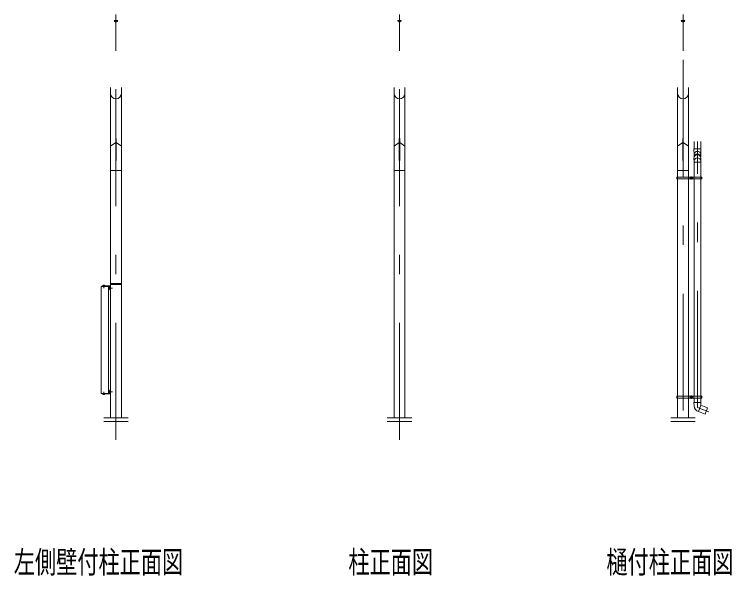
# Model space of a CAD drawing. Units: millimetres, scale not verified. Extents: x -34086 to 34091, y -14700 to 14700.
# Drawn here: x -34086 to -28192, y 1862 to 6472 of the extents above; entities that cross this region are included whole.
import ezdxf
from ezdxf.enums import TextEntityAlignment as Align

# ---------------------------------------------------------------- set-up
doc = ezdxf.new("R2010")
doc.units = ezdxf.units.MM
doc.header["$LTSCALE"] = 80
doc.linetypes.add('USER3', pattern=[24, 12, -5, 2, -5])
for name, color, linetype, lineweight in [('0-2_1-07BOLD', 7, 'Continuous', 18), ('0-3_1-27CENTER', 3, 'USER3', 18), ('0-5_1-57DIM', 3, 'Continuous', 18)]:
    doc.layers.add(name, color=color, linetype=linetype, lineweight=lineweight)
doc.styles.add('ＭＳ ゴシック', font='')
doc.styles.get('ＭＳ ゴシック').set_extended_font_data('MS Gothic')

msp = doc.modelspace()

# ---------------------------------------------------------------- linework, layer by layer
at = {"layer": '0-2_1-07BOLD'}
for p, q in [((-33295.41, 5870.38), (-33295.41, 3157.53)), ((-33206.31, 5870.38), (-33206.31, 3157.53)), ((-30965.69, 5870.38), (-30965.69, 3157.53)), ((-30876.58, 5870.38), (-30876.58, 3157.53)), ((-28635.95, 5870.38), (-28635.95, 5135.54)), ((-28546.85, 5870.38), (-28546.85, 5135.54)), ((-33248.61, 5450.75), (-33248.61, 5270.11)), ((-30918.88, 5450.76), (-30918.88, 5270.11)), ((-28593.66, 5450.76), (-28593.66, 5270.11)), ((-28589.15, 5450.76), (-28593.66, 5450.76)), ((-28500.9, 5367.92), (-28500.9, 5427.54)), ((-28445.9, 5367.92), (-28445.9, 5427.54)), ((-33295.41, 5390.11), (-33253.11, 5418.05)), ((-33248.61, 5418.05), (-33206.32, 5390.11)), ((-30965.69, 5390.11), (-30923.38, 5418.05)), ((-30918.88, 5418.05), (-30876.59, 5390.11)), ((-28635.95, 5390.11), (-28593.66, 5418.05)), ((-28589.15, 5418.05), (-28546.85, 5390.11)), ((-28502.9, 5367.92), (-28500.9, 5318.25)), ((-28502.9, 5367.92), (-28443.9, 5367.92)), ((-28445.9, 5318.25), (-28443.9, 5367.92)), ((-28500.9, 5318.25), (-28500.9, 5300.15)), ((-28445.9, 5300.15), (-28445.9, 5318.25)), ((-33248.61, 5270.11), (-33253.11, 5270.11)), ((-30918.88, 5270.11), (-30923.38, 5270.11)), ((-28502.89, 5291.18), (-28500.9, 5265.21)), ((-28500.9, 5135.54), (-28500.9, 5265.21)), ((-28445.9, 5258.27), (-28500.9, 5258.27)), ((-33206.32, 5189.53), (-33295.41, 5189.53)), ((-30876.59, 5189.53), (-30965.69, 5189.53)), ((-28546.85, 5189.53), (-28635.95, 5189.53)), ((-28643.65, 5135.54), (-28643.65, 5119.54)), ((-28643.65, 5135.54), (-28438.2, 5135.54)), ((-28637.55, 5135.54), (-28637.55, 5119.54)), ((-28545.25, 5135.54), (-28545.25, 5119.54)), ((-28528.88, 5130.42), (-28523.87, 5133.31)), ((-28528.88, 5130.42), (-28528.88, 5124.65)), ((-28502.5, 5135.54), (-28502.5, 5119.54)), ((-28444.3, 5135.54), (-28444.3, 5119.54)), ((-28438.2, 5135.54), (-28438.2, 5119.54)), ((-28643.65, 5127.54), (-28637.55, 5127.54)), ((-28643.65, 5119.54), (-28438.2, 5119.54)), ((-28635.95, 5119.54), (-28635.95, 3335.54)), ((-28546.85, 5119.54), (-28546.85, 3335.54)), ((-28528.88, 5124.65), (-28523.87, 5121.76)), ((-28523.87, 5121.76), (-28518.87, 5124.65)), ((-28500.9, 5119.54), (-28500.9, 3335.54)), ((-28445.9, 5119.54), (-28445.9, 3335.54)), ((-28444.3, 5127.54), (-28438.2, 5127.54)), ((-33355.32, 4246.33), (-33356.19, 4245.83)), ((-33356.19, 4245.83), (-33356.19, 4242.33)), ((-33345.52, 4246.33), (-33355.32, 4246.33)), ((-33353.3, 4245.83), (-33353.3, 4242.33)), ((-33347.53, 4245.83), (-33347.53, 4242.33)), ((-33206.31, 4252.53), (-33295.41, 4252.53)), ((-33209.32, 4260.53), (-33292.42, 4260.53)), ((-33365.42, 4240.73), (-33365.42, 4237.53)), ((-33299.61, 4240.73), (-33365.42, 4240.73)), ((-33344.16, 4242.33), (-33344.16, 4240.73)), ((-33311.62, 3357.53), (-33311.62, 4237.53)), ((-33307.72, 4228.83), (-33307.72, 4216.23)), ((-33307.72, 4216.23), (-33307.02, 4215.02)), ((-33307.02, 4226.29), (-33302.21, 4226.29)), ((-33307.02, 4218.78), (-33302.21, 4218.78)), ((-33307.02, 4215.02), (-33302.21, 4215.02)), ((-33302.21, 4230.33), (-33300.21, 4230.33)), ((-33302.21, 4222.53), (-33300.21, 4224.53)), ((-33300.21, 4222.53), (-33302.21, 4220.53)), ((-33300.21, 4231.03), (-33300.21, 4214.03)), ((-33300.21, 4231.03), (-33298.62, 4231.03)), ((-33300.21, 4214.03), (-33298.62, 4214.03)), ((-33298.62, 4236.53), (-33298.62, 4205.74)), ((-33295.41, 4205.74), (-33298.62, 4205.74)), ((-33307.72, 3378.83), (-33307.02, 3380.04)), ((-33307.72, 3366.23), (-33307.72, 3378.83)), ((-33307.02, 3380.04), (-33302.21, 3380.04)), ((-33307.02, 3376.29), (-33302.21, 3376.29)), ((-33307.02, 3368.78), (-33302.21, 3368.78)), ((-33300.21, 3372.53), (-33302.21, 3374.53)), ((-33302.21, 3372.53), (-33300.21, 3370.53)), ((-33302.21, 3364.73), (-33300.21, 3364.73)), ((-33300.21, 3381.03), (-33298.62, 3381.03)), ((-33300.21, 3364.03), (-33300.21, 3381.03)), ((-33300.21, 3364.03), (-33298.62, 3364.03)), ((-33298.62, 3358.53), (-33298.62, 3389.33)), ((-33295.41, 3389.33), (-33298.62, 3389.33)), ((-33371.61, 3357.53), (-33299.61, 3357.53)), ((-33365.42, 3354.33), (-33365.42, 3357.53)), ((-33299.61, 3354.33), (-33365.42, 3354.33)), ((-33356.19, 3349.24), (-33356.19, 3352.73)), ((-33355.32, 3348.73), (-33356.19, 3349.24)), ((-33345.52, 3348.73), (-33355.32, 3348.73)), ((-33353.3, 3349.24), (-33353.3, 3352.73)), ((-33347.53, 3349.24), (-33347.53, 3352.73)), ((-33344.16, 3352.73), (-33344.16, 3354.33)), ((-28643.65, 3335.54), (-28643.65, 3319.54)), ((-28643.65, 3335.54), (-28438.2, 3335.54)), ((-28643.65, 3327.54), (-28637.55, 3327.54)), ((-28643.65, 3319.54), (-28438.2, 3319.54)), ((-28637.55, 3335.54), (-28637.55, 3319.54)), ((-28635.95, 3319.54), (-28635.95, 3157.53)), ((-28546.85, 3319.54), (-28546.85, 3157.53)), ((-28545.25, 3335.54), (-28545.25, 3319.54)), ((-28528.88, 3330.42), (-28528.88, 3324.65)), ((-28528.88, 3324.65), (-28523.87, 3321.77)), ((-28523.87, 3321.77), (-28518.87, 3324.65)), ((-28502.5, 3335.54), (-28502.5, 3319.54)), ((-28500.9, 3319.54), (-28500.9, 3282.63)), ((-28445.9, 3319.54), (-28445.9, 3282.63)), ((-28444.3, 3335.54), (-28444.3, 3319.54)), ((-28444.3, 3327.54), (-28438.2, 3327.54)), ((-28438.2, 3335.54), (-28438.2, 3319.54)), ((-28502.41, 3282.63), (-28444.4, 3282.63)), ((-28500.64, 3256.83), (-28502.41, 3282.63)), ((-28445.9, 3260.63), (-28389.52, 3240.11)), ((-28464.43, 3208.85), (-28408.33, 3188.43)), ((-28389.52, 3240.11), (-28408.33, 3188.43)), ((-33350.86, 3157.53), (-33150.86, 3157.53)), ((-33350.86, 3127.53), (-33150.86, 3127.53)), ((-31021.14, 3157.53), (-30821.14, 3157.53)), ((-31021.14, 3127.54), (-30821.14, 3127.54)), ((-28691.4, 3157.53), (-28491.4, 3157.53)), ((-28691.4, 3127.54), (-28491.4, 3127.54))]:
    msp.add_line(p, q, dxfattribs=at)
for points in [[(-33248.61, 5450.75), (-33253.11, 5450.75), (-33253.11, 5270.11)], [(-30918.88, 5450.76), (-30923.38, 5450.76), (-30923.38, 5270.11)], [(-28589.15, 5450.76), (-28589.15, 5270.11), (-28593.66, 5270.11)], [(-28443.9, 5291.05), (-28445.9, 5265.21), (-28445.9, 5135.54)], [(-28523.87, 5133.31), (-28518.87, 5130.42), (-28518.87, 5124.65)], [(-33345.52, 4246.33), (-33344.64, 4245.83), (-33344.64, 4242.33)], [(-33371.61, 3357.53), (-33371.61, 4237.53), (-33299.61, 4237.53)], [(-33344.16, 4242.33), (-33356.67, 4242.33), (-33356.67, 4240.73)], [(-33307.72, 4228.83), (-33307.02, 4230.04), (-33302.21, 4230.04)], [(-33302.21, 4230.33), (-33302.21, 4214.73), (-33300.21, 4214.73)], [(-33307.72, 3366.23), (-33307.02, 3365.03), (-33302.21, 3365.03)], [(-33302.21, 3364.73), (-33302.21, 3380.33), (-33300.21, 3380.33)], [(-33344.16, 3352.73), (-33356.67, 3352.73), (-33356.67, 3354.33)], [(-33345.52, 3348.73), (-33344.64, 3349.24), (-33344.64, 3352.73)], [(-28528.88, 3330.42), (-28523.87, 3333.31), (-28518.87, 3330.42), (-28518.87, 3324.65)], [(-28444.4, 3282.63), (-28445.9, 3260.63), (-28464.72, 3208.95)]]:
    msp.add_lwpolyline(points, dxfattribs=at)
for centre, radius in [((-28523.87, 5127.54), 6.25), ((-28523.87, 5127.54), 4.9), ((-28523.87, 3327.54), 6.25), ((-28523.87, 3327.54), 4.9)]:
    msp.add_circle(centre, radius, dxfattribs=at)
for centre, radius, start, end in [((-33250.86, 5822.09), 44.55, 180, 0), ((-30921.14, 5822.08), 44.55, 180, 0), ((-28591.4, 5822.08), 44.55, 180, 0), ((-28473.4, 5289.34), 29.55, 3.56303, 176.43697), ((-28473.4, 5318.55), 27.55, 3.55867, 176.44133), ((-28473.4, 5297.84), 27.55, 3.55867, 176.44133), ((-28473.4, 5264.23), 27.55, 3.55867, 176.44133), ((-33354.74, 4244.02), 2.32, 51.45377, 90), ((-33350.41, 4237.82), 8.51, 70.16867, 109.82912), ((-33346.09, 4244.01), 2.32, 90, 128.53143), ((-33292.42, 4257.53), 3, 90, 180), ((-33209.32, 4257.53), 3, 0, 90), ((-33304.84, 4228.16), 2.88, 180, 220.72682), ((-33304.84, 4216.9), 2.88, 139.27318, 180), ((-33297.25, 4222.53), 10.46, 158.9763, 201.02541), ((-33299.61, 4236.53), 4.2, 0, 90), ((-33299.61, 4236.53), 1, 0, 90), ((-33304.84, 3378.16), 2.88, 180, 220.72682), ((-33304.84, 3366.91), 2.88, 139.27318, 180), ((-33297.25, 3372.53), 10.46, 158.97459, 201.0237), ((-33354.74, 3351.05), 2.32, 270, 308.54623), ((-33350.41, 3357.24), 8.51, 250.17088, 289.83133), ((-33346.09, 3351.05), 2.32, 231.46857, 270), ((-33299.61, 3358.53), 1, 270, 0), ((-33299.61, 3358.53), 4.2, 270, 0), ((-28445.77, 3260.59), 55, 183.90576, 250.16731)]:
    msp.add_arc(centre, radius, start, end, dxfattribs=at)
at = {"layer": '0-3_1-27CENTER'}
for p, q in [((-33250.86, 2977.53), (-33250.86, 6097.53)), ((-30921.14, 2977.54), (-30921.14, 6097.53)), ((-28591.4, 6097.53), (-28591.4, 2977.54)), ((-28473.4, 3241.38), (-28473.4, 5427.54)), ((-28523.87, 5140.04), (-28523.87, 5115.04)), ((-28536.37, 5127.54), (-28511.38, 5127.54)), ((-33350.41, 4223.06), (-33350.41, 4249.24)), ((-33279.81, 4222.53), (-33311.72, 4222.53)), ((-33350.41, 3372.01), (-33350.41, 3345.82)), ((-33311.72, 3372.53), (-33279.81, 3372.53)), ((-28536.37, 3327.54), (-28511.38, 3327.54)), ((-28523.87, 3340.04), (-28523.87, 3315.04)), ((-28473.4, 3241.38), (-28380.13, 3207.43))]:
    msp.add_line(p, q, dxfattribs=at)
at = {"layer": '0-5_1-57DIM'}
for p, q in [((-33250.86, 6172.53), (-33250.86, 6471.53)), ((-30921.14, 6172.54), (-30921.14, 6471.53)), ((-28591.4, 6172.54), (-28591.4, 6471.53)), ((-33236.86, 6421.53), (-33264.86, 6421.53)), ((-30907.14, 6421.53), (-30935.14, 6421.53)), ((-28577.4, 6421.53), (-28605.4, 6421.53))]:
    msp.add_line(p, q, dxfattribs=at)
for centre in [(-33250.86, 6421.53), (-30921.14, 6421.53), (-28591.4, 6421.53)]:
    msp.add_arc(centre, 14, 180, 0, dxfattribs=at)

# ---------------------------------------------------------------- texts
at = {"layer": '0-5_1-57DIM', "color": 7, "style": 'ＭＳ ゴシック', "width": 0.7}
for s, p in [('左側壁付柱正面図', (-34090.87, 1827.4)), ('柱正面図', (-31341.14, 1827.4)), ('樋付柱正面図', (-29221.4, 1827.4))]:
    msp.add_text(s, height=182.3, dxfattribs=at).set_placement(p, align=Align.BOTTOM_LEFT)

doc.saveas('drawing.dxf')
